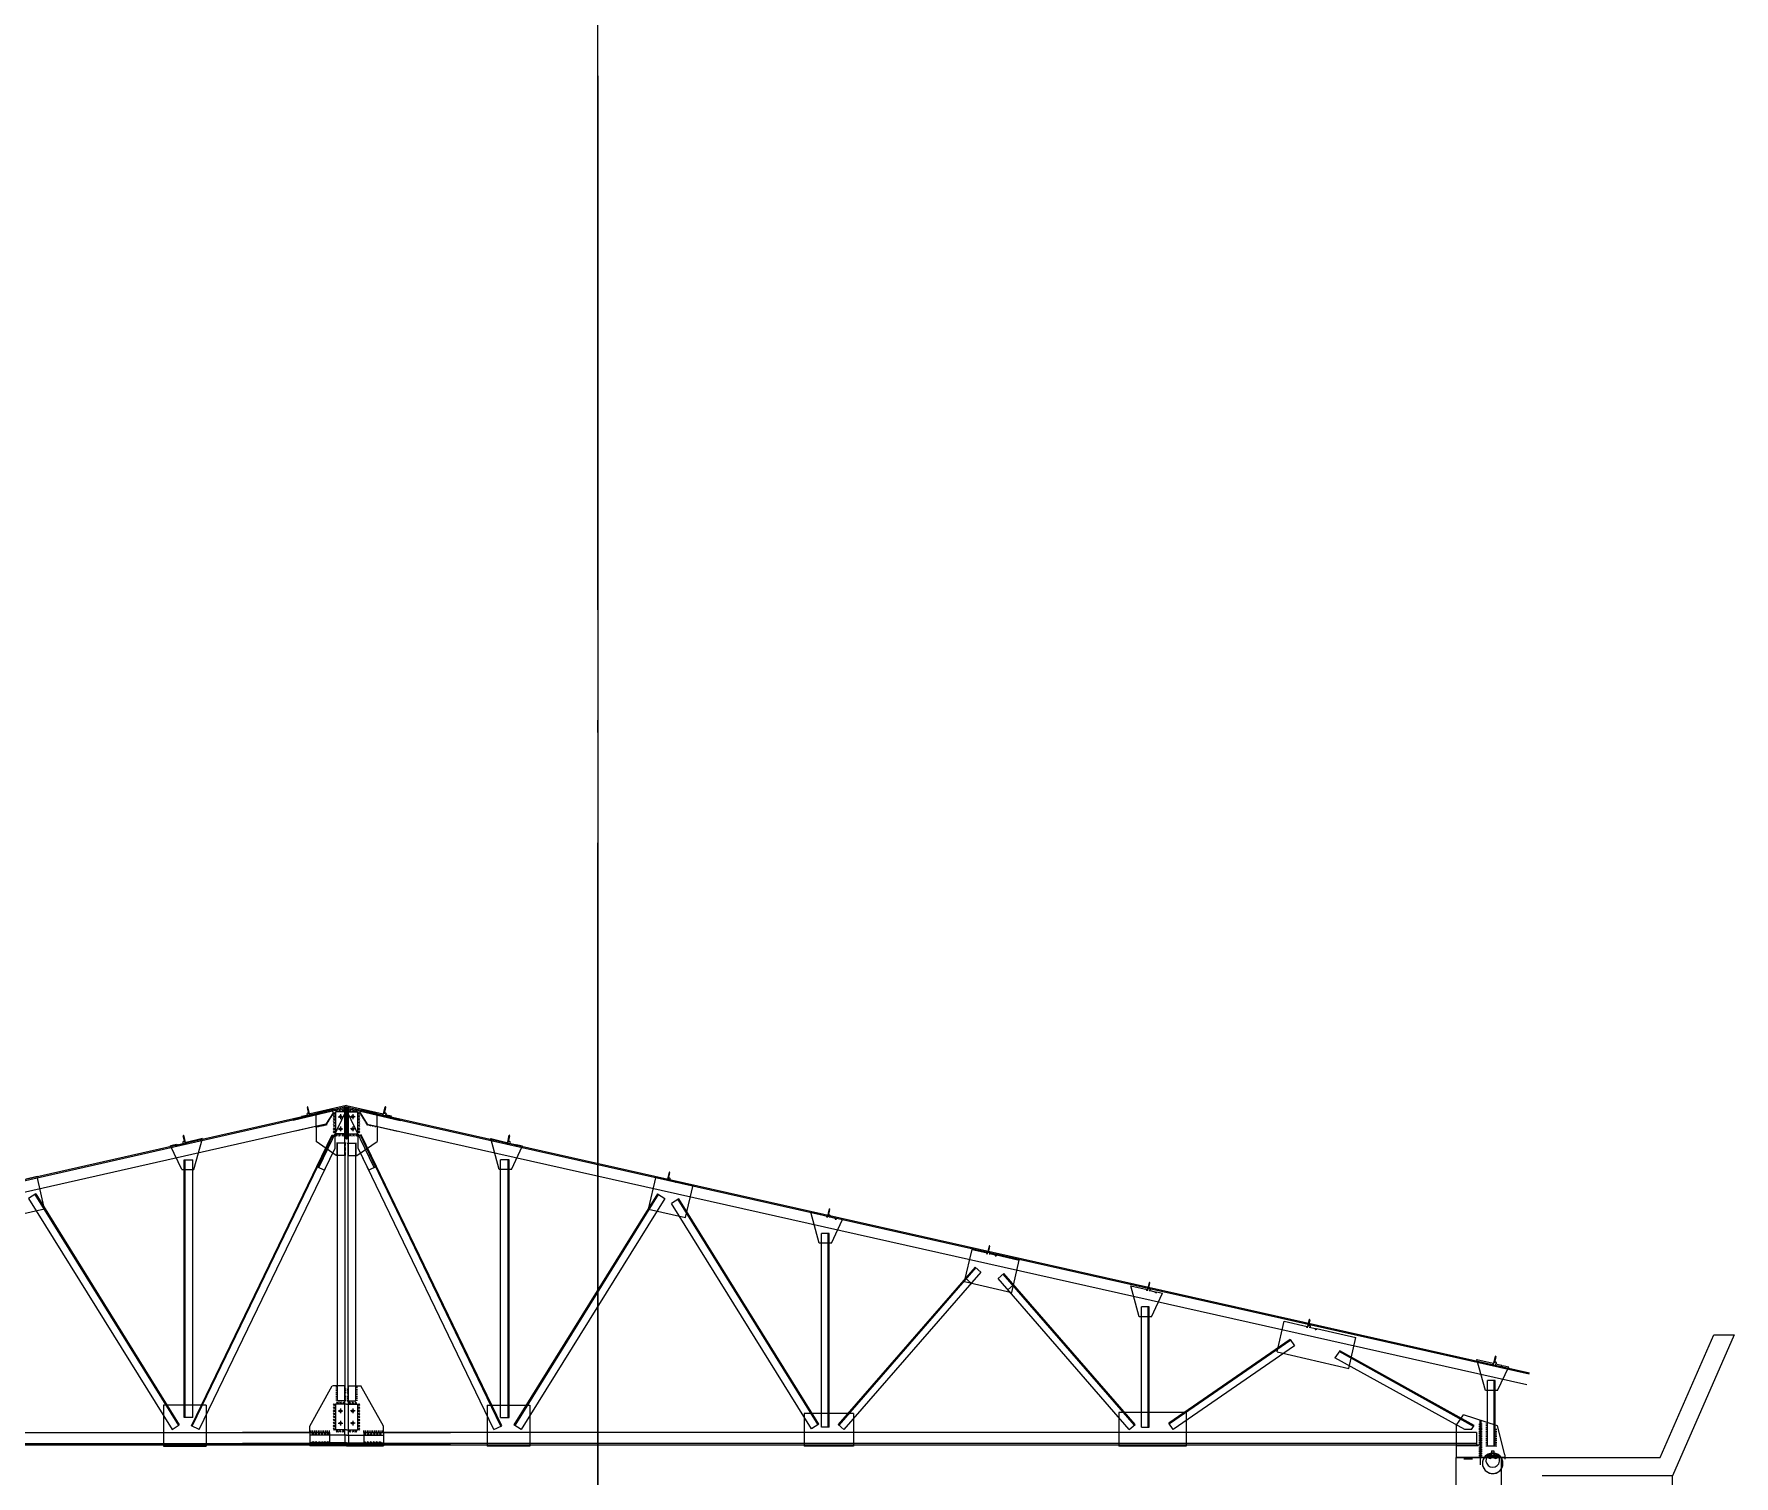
# Model space of a CAD drawing. Header units: inches. Extents: x 444671 to 463716, y 1783086 to 1794968.
# Drawn here: x 458221.87 to 458235.74, y 1787131.39 to 1787143.15 of the extents above; entities that cross this region are included whole.
import ezdxf

# ---------------------------------------------------------------- set-up
doc = ezdxf.new("R2010")
doc.units = ezdxf.units.IN
doc.header["$MEASUREMENT"] = 0
doc.linetypes.add('ACAD_ISO04W100', pattern=[30, 24, -3, 0, -3])
doc.linetypes.add('ACAD_ISO10W100', pattern=[18, 12, -3, 0, -3])
for name, color, linetype in [('Bao Be Tong', 4, 'Continuous'), ('Cong trinh', 7, 'Continuous'), ('CONGTRINH', 2, 'Continuous'), ('Tim', 1, 'ACAD_ISO04W100'), ('Tim CT', 1, 'Continuous'), ('VATLIEU', 8, 'Continuous')]:
    doc.layers.add(name, color=color, linetype=linetype)

# ---------------------------------------------------------------- blocks, each defined once
blk = doc.blocks.new('mai')
at = {"layer": 'VATLIEU', "color": 8}
for p, q in [((9850, 2861), (-63, 617)), ((9736, 2824), (-63, 606)), ((9850, 2861), (9412, 2760)), ((9736, 2824), (9414, 2750)), ((9482, 2776), (9481, 2779)), ((9484, 2783), (9535, 2795)), ((9541, 2804), (9530, 2856)), ((9532, 2859), (9535, 2860)), ((9550, 2792), (9535, 2860)), ((9850, 2871), (9553, 2803)), ((9555, 2793), (9553, 2803)), ((9601, 2702), (9601, 2793)), ((9606, 2815), (9608, 2806)), ((9614, 2817), (9616, 2808)), ((9622, 2819), (9624, 2809)), ((9624, 2365), (9850, 2832)), ((9630, 2820), (9632, 2811)), ((9637, 2822), (9640, 2813)), ((9645, 2824), (9647, 2815)), ((9653, 2826), (9655, 2816)), ((9661, 2827), (9663, 2818)), ((9669, 2829), (9671, 2820)), ((9669, 2829), (9671, 2820)), ((9676, 2831), (9679, 2822)), ((9739, 2812), (9681, 2719)), ((9739, 2812), (9681, 2720)), ((9684, 2833), (9686, 2823)), ((9692, 2834), (9694, 2825)), ((9700, 2836), (9702, 2827)), ((9708, 2838), (9710, 2829)), ((9715, 2840), (9718, 2830)), ((9715, 2774), (9722, 2770)), ((9719, 2781), (9726, 2776)), ((9723, 2841), (9725, 2832)), ((9724, 2787), (9730, 2783)), ((9728, 2794), (9735, 2790)), ((9731, 2843), (9733, 2834)), ((9732, 2801), (9739, 2797)), ((9739, 2812), (9734, 2834)), ((9739, 2812), (9734, 2834)), ((9850, 2850), (9736, 2824)), ((9757, 2799), (9741, 2815)), ((9757, 2774), (9741, 2790)), ((9742, 2799), (9757, 2814)), ((9742, 2774), (9757, 2789)), ((9776, 2822), (9760, 2838)), ((9844, 2820), (9760, 2820)), ((9760, 2820), (9760, 2640)), ((9776, 2837), (9761, 2823)), ((9781, 2780), (9819, 2780)), ((9801, 2822), (9785, 2838)), ((9801, 2837), (9786, 2823)), ((9800, 2800), (9800, 2761)), ((9826, 2822), (9810, 2838)), ((9826, 2837), (9811, 2823)), ((9843, 2822), (9827, 2838)), ((9843, 2837), (9828, 2823)), ((9835, 2600), (9835, 2867)), ((9850, 2871), (10147, 2803)), ((9850, 2861), (10288, 2760)), ((9850, 2861), (19496, 692)), ((9850, 2850), (9964, 2824)), ((10075, 2365), (9850, 2832)), ((9855, 2820), (9940, 2820)), ((9856, 2822), (9872, 2838)), ((9857, 2837), (9871, 2823)), ((9865, 2600), (9865, 2867)), ((9874, 2822), (9890, 2838)), ((9874, 2837), (9888, 2823)), ((9919, 2780), (9881, 2780)), ((9899, 2822), (9915, 2838)), ((9899, 2837), (9913, 2823)), ((9900, 2800), (9900, 2761)), ((9924, 2822), (9940, 2838)), ((9924, 2837), (9938, 2823)), ((9940, 2820), (9940, 2640)), ((9942, 2799), (9958, 2815)), ((9942, 2774), (9958, 2790)), ((9958, 2799), (9943, 2814)), ((9958, 2774), (9943, 2789)), ((9961, 2812), (9966, 2834)), ((9961, 2812), (9966, 2834)), ((9961, 2812), (10019, 2719)), ((9961, 2812), (10019, 2720)), ((9968, 2801), (9961, 2797)), ((9964, 2824), (10286, 2750)), ((9964, 2824), (19494, 682)), ((9972, 2794), (9965, 2790)), ((9969, 2843), (9967, 2834)), ((9976, 2787), (9969, 2783)), ((9976, 2841), (9974, 2832)), ((9980, 2781), (9974, 2776)), ((9985, 2774), (9978, 2770)), ((9984, 2840), (9982, 2830)), ((9992, 2838), (9990, 2829)), ((10000, 2836), (9998, 2827)), ((10008, 2834), (10006, 2825)), ((10015, 2833), (10013, 2823)), ((10023, 2831), (10021, 2822)), ((10031, 2829), (10029, 2820)), ((10031, 2829), (10029, 2820)), ((10039, 2827), (10037, 2818)), ((10047, 2826), (10045, 2816)), ((10054, 2824), (10052, 2815)), ((10062, 2822), (10060, 2813)), ((10070, 2820), (10068, 2811)), ((10078, 2819), (10076, 2809)), ((10086, 2817), (10084, 2808)), ((10093, 2815), (10091, 2806)), ((10099, 2702), (10099, 2793)), ((10144, 2793), (10147, 2803)), ((10149, 2792), (10165, 2860)), ((10158, 2804), (10170, 2856)), ((10216, 2783), (10164, 2795)), ((10168, 2859), (10165, 2860)), ((10217, 2776), (10218, 2779)), ((9681, 2719), (-63, 514)), ((9681, 2719), (9434, 2663)), ((9598, 2701), (9600, 2692)), ((9601, 2702), (9601, 2578)), ((9606, 2703), (9608, 2694)), ((9614, 2705), (9616, 2695)), ((9621, 2706), (9623, 2697)), ((9629, 2708), (9631, 2699)), ((9637, 2710), (9639, 2701)), ((9645, 2712), (9647, 2702)), ((9653, 2713), (9655, 2704)), ((9660, 2715), (9663, 2706)), ((9668, 2717), (9670, 2708)), ((9676, 2719), (9678, 2709)), ((9681, 2720), (9688, 2715)), ((9684, 2720), (9686, 2711)), ((9685, 2726), (9692, 2722)), ((9689, 2733), (9696, 2729)), ((9694, 2740), (9700, 2736)), ((9698, 2747), (9705, 2743)), ((9702, 2754), (9709, 2749)), ((9706, 2760), (9713, 2756)), ((9711, 2767), (9717, 2763)), ((9757, 2749), (9741, 2765)), ((9757, 2724), (9741, 2740)), ((9757, 2699), (9741, 2715)), ((9757, 2674), (9741, 2690)), ((9757, 2649), (9741, 2665)), ((9742, 2749), (9757, 2764)), ((9742, 2724), (9757, 2739)), ((9742, 2699), (9757, 2714)), ((9742, 2674), (9757, 2689)), ((9742, 2649), (9757, 2664)), ((9749, 2638), (9765, 2622)), ((9749, 2622), (9763, 2637)), ((9844, 2640), (9760, 2640)), ((9776, 2638), (9760, 2622)), ((9776, 2622), (9761, 2637)), ((9781, 2680), (9819, 2680)), ((9801, 2638), (9785, 2622)), ((9801, 2622), (9786, 2637)), ((9800, 2700), (9800, 2661)), ((9826, 2638), (9810, 2622)), ((9826, 2622), (9811, 2637)), ((9850, 2636), (9835, 2622)), ((9850, 2623), (9836, 2637)), ((9850, 2623), (9863, 2637)), ((9850, 2636), (9865, 2622)), ((9855, 2640), (9940, 2640)), ((9874, 2638), (9890, 2622)), ((9874, 2622), (9888, 2637)), ((9919, 2680), (9881, 2680)), ((9899, 2638), (9915, 2622)), ((9899, 2622), (9913, 2637)), ((9900, 2700), (9900, 2661)), ((9924, 2638), (9940, 2622)), ((9924, 2622), (9938, 2637)), ((9951, 2638), (9935, 2622)), ((9951, 2622), (9936, 2637)), ((9942, 2749), (9958, 2765)), ((9942, 2724), (9958, 2740)), ((9942, 2699), (9958, 2715)), ((9942, 2674), (9958, 2690)), ((9942, 2649), (9958, 2665)), ((9958, 2749), (9943, 2764)), ((9958, 2724), (9943, 2739)), ((9958, 2699), (9943, 2714)), ((9958, 2674), (9943, 2689)), ((9958, 2649), (9943, 2664)), ((9989, 2767), (9982, 2763)), ((9993, 2760), (9986, 2756)), ((9998, 2754), (9991, 2749)), ((10002, 2747), (9995, 2743)), ((10006, 2740), (9999, 2736)), ((10010, 2733), (10004, 2729)), ((10015, 2726), (10008, 2722)), ((10019, 2720), (10012, 2715)), ((10016, 2720), (10014, 2711)), ((10019, 2719), (10266, 2663)), ((10019, 2719), (19474, 595)), ((10024, 2719), (10022, 2709)), ((10031, 2717), (10029, 2708)), ((10039, 2715), (10037, 2706)), ((10047, 2713), (10045, 2704)), ((10055, 2712), (10053, 2702)), ((10063, 2710), (10061, 2701)), ((10071, 2708), (10068, 2699)), ((10078, 2706), (10076, 2697)), ((10086, 2705), (10084, 2695)), ((10094, 2703), (10092, 2694)), ((10099, 2702), (10099, 2578)), ((10102, 2701), (10100, 2692)), ((8463, 2552), (8415, 2541)), ((8505, 2348), (8415, 2541)), ((8465, 2542), (8463, 2552)), ((8470, 2544), (8470, 2547)), ((8472, 2550), (8524, 2562)), ((8530, 2572), (8518, 2624)), ((8520, 2627), (8523, 2628)), ((8539, 2559), (8523, 2628)), ((8675, 2601), (8541, 2570)), ((8543, 2560), (8541, 2570)), ((8584, 259), (9731, 2632)), ((8591, 256), (9738, 2628)), ((8605, 2348), (8675, 2601)), ((8647, 229), (9756, 2523)), ((9766, 2464), (9601, 2578)), ((9606, 2374), (9731, 2632)), ((9614, 2371), (9738, 2628)), ((9669, 2344), (9756, 2523)), ((9731, 2632), (9756, 2620)), ((9756, 2523), (9756, 2620)), ((9776, 2563), (9768, 2563)), ((9776, 2555), (9768, 2555)), ((9776, 2547), (9768, 2547)), ((9776, 2539), (9768, 2539)), ((9776, 2531), (9768, 2531)), ((9776, 2523), (9768, 2523)), ((9776, 2515), (9768, 2515)), ((9776, 2507), (9768, 2507)), ((9776, 2499), (9768, 2499)), ((9776, 2468), (9776, 2563)), ((9846, 2563), (9776, 2563)), ((9835, 2563), (9835, 2600)), ((9843, 2563), (9835, 2563)), ((9835, 2464), (9835, 2563)), ((9843, 2555), (9835, 2555)), ((9843, 2547), (9835, 2547)), ((9843, 2523), (9835, 2523)), ((9843, 2515), (9835, 2515)), ((9843, 2507), (9835, 2507)), ((9838, 463), (9838, 2563)), ((9854, 2563), (9924, 2563)), ((9857, 2563), (9865, 2563)), ((9857, 2555), (9865, 2555)), ((9857, 2547), (9865, 2547)), ((9857, 2523), (9865, 2523)), ((9857, 2515), (9865, 2515)), ((9857, 2507), (9865, 2507)), ((9862, 463), (9862, 2563)), ((9865, 2563), (9865, 2600)), ((9865, 2464), (9865, 2563)), ((9924, 2563), (9932, 2563)), ((9924, 2468), (9924, 2563)), ((9924, 2555), (9932, 2555)), ((9924, 2547), (9932, 2547)), ((9924, 2539), (9932, 2539)), ((9924, 2531), (9932, 2531)), ((9924, 2523), (9932, 2523)), ((9924, 2515), (9932, 2515)), ((9924, 2507), (9932, 2507)), ((9924, 2499), (9932, 2499)), ((9934, 2464), (10099, 2578)), ((9969, 2632), (9944, 2620)), ((9944, 2523), (9944, 2620)), ((10030, 2344), (9944, 2523)), ((11052, 229), (9944, 2523)), ((10086, 2371), (9962, 2628)), ((11108, 256), (9962, 2628)), ((10093, 2374), (9969, 2632)), ((11115, 259), (9969, 2632)), ((11025, 2601), (11158, 2570)), ((11095, 2348), (11025, 2601)), ((11156, 2560), (11158, 2570)), ((11161, 2559), (11177, 2628)), ((11170, 2572), (11182, 2624)), ((11228, 2550), (11176, 2562)), ((11180, 2627), (11177, 2628)), ((11195, 2348), (11285, 2541)), ((11229, 2544), (11230, 2547)), ((11234, 2542), (11236, 2552)), ((11236, 2552), (11285, 2541)), ((8525, 2428), (8595, 2428)), ((8525, 327), (8525, 2428)), ((8533, 327), (8533, 2428)), ((8595, 327), (8595, 2428)), ((9606, 2374), (9669, 2344)), ((9776, 2464), (9766, 2464)), ((9776, 2491), (9768, 2491)), ((9776, 2483), (9768, 2483)), ((9776, 2475), (9768, 2475)), ((9776, 2467), (9768, 2467)), ((9835, 2464), (9776, 2464)), ((9776, 463), (9776, 2464)), ((9843, 2483), (9835, 2483)), ((9843, 2475), (9835, 2475)), ((9843, 2467), (9835, 2467)), ((9857, 2483), (9865, 2483)), ((9857, 2475), (9865, 2475)), ((9857, 2467), (9865, 2467)), ((9865, 2464), (9924, 2464)), ((9924, 2491), (9932, 2491)), ((9924, 2483), (9932, 2483)), ((9924, 2475), (9932, 2475)), ((9924, 2467), (9932, 2467)), ((9924, 2464), (9934, 2464)), ((9924, 463), (9924, 2464)), ((10093, 2374), (10030, 2344)), ((11175, 2428), (11105, 2428)), ((11105, 327), (11105, 2428)), ((11167, 327), (11167, 2428)), ((11175, 327), (11175, 2428)), ((7326, 2291), (7236, 2270)), ((7387, 2027), (7326, 2291)), ((8505, 2348), (8605, 2348)), ((11195, 2348), (11095, 2348)), ((12313, 2027), (12374, 2291)), ((12374, 2291), (12463, 2270)), ((12461, 2260), (12463, 2270)), ((12466, 2259), (12482, 2328)), ((12475, 2272), (12487, 2324)), ((12533, 2250), (12481, 2262)), ((12485, 2327), (12482, 2328)), ((12534, 2244), (12535, 2247)), ((12539, 2242), (12541, 2252)), ((12541, 2252), (12676, 2221)), ((12615, 1957), (12676, 2221)), ((7315, 2150), (7255, 2113)), ((7255, 2113), (8426, 229)), ((7308, 2145), (8478, 262)), ((7315, 2150), (8485, 266)), ((12385, 2150), (11215, 266)), ((12392, 2145), (11221, 262)), ((12445, 2113), (11274, 229)), ((12385, 2150), (12445, 2113)), ((12559, 2110), (12500, 2073)), ((13695, 267), (12553, 2105)), ((13702, 271), (12559, 2110)), ((7387, 2027), (7084, 1957)), ((12313, 2027), (12615, 1957)), ((13642, 234), (12500, 2073)), ((13635, 2001), (13768, 1970)), ((13705, 1748), (13635, 2001)), ((13766, 1960), (13768, 1970)), ((13771, 1959), (13787, 2028)), ((13780, 1972), (13792, 2024)), ((13838, 1950), (13786, 1962)), ((13790, 2027), (13787, 2028)), ((13805, 1748), (13895, 1941)), ((13839, 1944), (13840, 1947)), ((13844, 1942), (13846, 1952)), ((13846, 1952), (13895, 1941)), ((13785, 1828), (13722, 1828)), ((13722, 248), (13722, 1828)), ((13777, 248), (13777, 1828)), ((13785, 248), (13785, 1828)), ((13805, 1748), (13705, 1748)), ((14890, 1435), (14951, 1698)), ((14951, 1698), (15073, 1670)), ((15071, 1660), (15073, 1670)), ((15076, 1659), (15092, 1728)), ((15085, 1672), (15097, 1724)), ((15095, 1727), (15092, 1728)), ((14976, 1554), (13859, 270)), ((14982, 1549), (13865, 265)), ((14976, 1554), (15023, 1513)), ((15143, 1650), (15091, 1662)), ((15144, 1644), (15145, 1647)), ((15149, 1642), (15151, 1652)), ((15151, 1652), (15336, 1610)), ((15275, 1346), (15336, 1610)), ((15023, 1513), (13906, 229)), ((14890, 1435), (15275, 1346)), ((14897, 1464), (14944, 1422)), ((15211, 1500), (15164, 1459)), ((16233, 229), (15164, 1459)), ((16275, 265), (15205, 1495)), ((16281, 270), (15211, 1500)), ((15290, 1409), (15242, 1368)), ((16245, 1401), (16378, 1370)), ((16315, 1148), (16245, 1401)), ((16381, 1359), (16397, 1428)), ((16390, 1372), (16402, 1424)), ((16400, 1427), (16397, 1428)), ((16376, 1360), (16378, 1370)), ((16448, 1350), (16396, 1362)), ((16415, 1148), (16505, 1341)), ((16449, 1344), (16450, 1347)), ((16454, 1342), (16456, 1352)), ((16456, 1352), (16505, 1341)), ((16415, 1148), (16315, 1148)), ((16395, 1228), (16332, 1228)), ((16332, 248), (16332, 1228)), ((16387, 248), (16387, 1228)), ((16395, 248), (16395, 1228)), ((17439, 862), (17496, 1113)), ((17496, 1113), (17683, 1070)), ((17686, 1059), (17702, 1128)), ((17695, 1072), (17707, 1124)), ((17705, 1127), (17702, 1128)), ((17681, 1060), (17683, 1070)), ((17753, 1050), (17701, 1062)), ((17754, 1044), (17755, 1047)), ((17759, 1042), (17761, 1052)), ((17761, 1052), (18081, 979)), ((18023, 727), (18081, 979)), ((17545, 963), (16555, 281)), ((17550, 957), (16560, 274)), ((17581, 912), (16591, 229)), ((17439, 862), (18023, 727)), ((17545, 963), (17581, 912)), ((17949, 871), (17909, 813)), ((19041, 254), (17945, 864)), ((19046, 261), (17949, 871)), ((18969, 229), (17909, 813)), ((19067, 801), (19201, 770)), ((19137, 548), (19067, 801)), ((19199, 760), (19201, 770)), ((19204, 759), (19219, 828)), ((19213, 772), (19225, 824)), ((19223, 827), (19219, 828)), ((19271, 750), (19219, 762)), ((19237, 548), (19328, 741)), ((19272, 744), (19273, 747)), ((19277, 742), (19279, 752)), ((19279, 752), (19328, 741)), ((9550, 255), (9733, 584)), ((9776, 584), (9734, 584)), ((9776, 573), (9761, 573)), ((9776, 558), (9761, 558)), ((9776, 463), (9776, 584)), ((9835, 584), (9776, 584)), ((9846, 558), (9831, 558)), ((9835, 463), (9835, 584)), ((9854, 558), (9869, 558)), ((9865, 463), (9865, 584)), ((9865, 584), (9924, 584)), ((9924, 584), (9966, 584)), ((9924, 463), (9924, 584)), ((9924, 573), (9939, 573)), ((9924, 558), (9939, 558)), ((10150, 255), (9967, 584)), ((19154, 92), (19154, 628)), ((19217, 628), (19154, 628)), ((19209, 92), (19209, 628)), ((19217, 92), (19217, 628)), ((8704, 427), (8357, 427)), ((8357, 427), (8357, 94)), ((8704, 427), (8704, 94)), ((9757, 423), (9741, 439)), ((9742, 424), (9757, 438)), ((9760, 435), (9760, 225)), ((9850, 435), (9760, 435)), ((9776, 543), (9761, 543)), ((9776, 528), (9761, 528)), ((9776, 513), (9761, 513)), ((9776, 498), (9761, 498)), ((9776, 483), (9761, 483)), ((9776, 468), (9761, 468)), ((9783, 454), (9767, 438)), ((9783, 439), (9768, 453)), ((9835, 463), (9776, 463)), ((9808, 454), (9792, 438)), ((9808, 439), (9793, 453)), ((9833, 454), (9817, 438)), ((9833, 439), (9818, 453)), ((9846, 543), (9831, 543)), ((9846, 528), (9831, 528)), ((9846, 498), (9831, 498)), ((9846, 483), (9831, 483)), ((9846, 468), (9831, 468)), ((9835, 435), (9835, 463)), ((9846, 463), (9835, 463)), ((9835, 225), (9835, 435)), ((9850, 435), (9940, 435)), ((9854, 543), (9869, 543)), ((9854, 528), (9869, 528)), ((9854, 498), (9869, 498)), ((9854, 483), (9869, 483)), ((9854, 468), (9869, 468)), ((9854, 463), (9865, 463)), ((9865, 463), (9924, 463)), ((9865, 435), (9865, 463)), ((9865, 225), (9865, 435)), ((9867, 454), (9883, 438)), ((9867, 439), (9882, 453)), ((9892, 454), (9908, 438)), ((9892, 439), (9907, 453)), ((9917, 454), (9933, 438)), ((9917, 439), (9932, 453)), ((9924, 543), (9939, 543)), ((9924, 528), (9939, 528)), ((9924, 513), (9939, 513)), ((9924, 498), (9939, 498)), ((9924, 483), (9939, 483)), ((9924, 468), (9939, 468)), ((9940, 435), (9940, 225)), ((9942, 423), (9958, 439)), ((9958, 424), (9943, 438)), ((10996, 427), (11343, 427)), ((10996, 427), (10996, 94)), ((11343, 427), (11343, 94)), ((19237, 548), (19137, 548)), ((8595, 327), (8525, 327)), ((9757, 398), (9741, 414)), ((9757, 373), (9741, 389)), ((9757, 348), (9741, 364)), ((9757, 323), (9741, 339)), ((9757, 298), (9741, 314)), ((9757, 273), (9741, 289)), ((9742, 399), (9757, 413)), ((9742, 374), (9757, 388)), ((9742, 349), (9757, 363)), ((9742, 324), (9757, 338)), ((9742, 299), (9757, 313)), ((9742, 274), (9757, 288)), ((9781, 380), (9819, 380)), ((9781, 280), (9819, 280)), ((9800, 399), (9800, 361)), ((9800, 299), (9800, 261)), ((9919, 380), (9881, 380)), ((9919, 280), (9881, 280)), ((9900, 399), (9900, 361)), ((9900, 299), (9900, 261)), ((9942, 398), (9958, 414)), ((9942, 373), (9958, 389)), ((9942, 348), (9958, 364)), ((9942, 323), (9958, 339)), ((9942, 298), (9958, 314)), ((9942, 273), (9958, 289)), ((9958, 399), (9943, 413)), ((9958, 374), (9943, 388)), ((9958, 349), (9943, 363)), ((9958, 324), (9943, 338)), ((9958, 299), (9943, 313)), ((9958, 274), (9943, 288)), ((11105, 327), (11175, 327)), ((13582, 359), (13582, 94)), ((13985, 359), (13582, 359)), ((13985, 359), (13985, 94)), ((16698, 368), (16148, 368)), ((16148, 368), (16148, 94)), ((16591, 229), (16555, 281)), ((16698, 368), (16698, 94)), ((18900, 261), (18960, 348)), ((19237, 258), (18960, 348)), ((19093, 303), (19093, 0)), ((19101, 301), (19101, 0)), ((-194, 204), (9709, 204)), ((8426, 229), (8485, 266)), ((8647, 229), (8584, 259)), ((9710, 204), (9002, 204)), ((9550, 205), (9550, 255)), ((9550, 205), (9550, 183)), ((9850, 183), (9550, 183)), ((9550, 183), (9550, 113)), ((9560, 205), (9560, 220)), ((9567, 185), (9583, 201)), ((9582, 185), (9567, 200)), ((9575, 205), (9575, 220)), ((9590, 205), (9590, 220)), ((9592, 185), (9608, 201)), ((9592, 185), (9608, 201)), ((9607, 185), (9592, 200)), ((9607, 185), (9592, 200)), ((9605, 205), (9605, 220)), ((9617, 185), (9633, 201)), ((9632, 185), (9617, 200)), ((9620, 205), (9620, 220)), ((9635, 205), (9635, 220)), ((9642, 185), (9658, 201)), ((9657, 185), (9642, 200)), ((9650, 205), (9650, 220)), ((9665, 205), (9665, 220)), ((9667, 185), (9683, 201)), ((9682, 185), (9667, 200)), ((9680, 205), (9680, 220)), ((9692, 185), (9708, 201)), ((9707, 185), (9692, 200)), ((9695, 205), (9695, 220)), ((9710, 205), (9710, 220)), ((9710, 205), (9710, 183)), ((9710, 176), (9710, 119)), ((9757, 248), (9741, 264)), ((9757, 223), (9741, 239)), ((9742, 249), (9757, 263)), ((9742, 224), (9757, 238)), ((9850, 225), (9760, 225)), ((9781, 222), (9765, 206)), ((9781, 207), (9766, 221)), ((9801, 222), (9785, 206)), ((9806, 207), (9791, 221)), ((9831, 222), (9815, 206)), ((9831, 207), (9816, 221)), ((9835, 183), (9835, 225)), ((9835, 183), (9835, 105)), ((9850, 225), (9940, 225)), ((9850, 183), (10150, 183)), ((9865, 183), (9865, 225)), ((9865, 183), (9865, 105)), ((9868, 222), (9884, 206)), ((9869, 207), (9883, 221)), ((9894, 207), (9908, 221)), ((9899, 222), (9915, 206)), ((9918, 222), (9934, 206)), ((9919, 207), (9933, 221)), ((9942, 248), (9958, 264)), ((9942, 223), (9958, 239)), ((9958, 249), (9943, 263)), ((9958, 224), (9943, 238)), ((9990, 205), (9990, 220)), ((9990, 205), (9990, 183)), ((9990, 204), (10697, 204)), ((19065, 204), (9990, 204)), ((9990, 176), (9990, 119)), ((10008, 185), (9992, 201)), ((9993, 185), (10007, 200)), ((10005, 205), (10005, 220)), ((10033, 185), (10017, 201)), ((10018, 185), (10032, 200)), ((10020, 205), (10020, 220)), ((10035, 205), (10035, 220)), ((10058, 185), (10042, 201)), ((10043, 185), (10057, 200)), ((10050, 205), (10050, 220)), ((10065, 205), (10065, 220)), ((10083, 185), (10067, 201)), ((10068, 185), (10082, 200)), ((10080, 205), (10080, 220)), ((10108, 185), (10092, 201)), ((10108, 185), (10092, 201)), ((10093, 185), (10107, 200)), ((10093, 185), (10107, 200)), ((10095, 205), (10095, 220)), ((10110, 205), (10110, 220)), ((10133, 185), (10117, 201)), ((10118, 185), (10132, 200)), ((10125, 205), (10125, 220)), ((10140, 205), (10140, 220)), ((10150, 205), (10150, 255)), ((10150, 205), (10150, 183)), ((10150, 183), (10150, 113)), ((11052, 229), (11115, 259)), ((11274, 229), (11215, 266)), ((13702, 271), (13642, 234)), ((13785, 248), (13722, 248)), ((13906, 229), (13859, 270)), ((16233, 229), (16281, 270)), ((16332, 248), (16395, 248)), ((18900, 261), (18900, 0)), ((19024, 229), (18969, 229)), ((19024, 229), (19046, 261)), ((19065, 204), (19065, 104)), ((19083, 271), (19093, 271)), ((19083, 256), (19093, 256)), ((19083, 241), (19093, 241)), ((19083, 228), (19093, 228)), ((19083, 213), (19093, 213)), ((19083, 198), (19093, 198)), ((19083, 183), (19093, 183)), ((19083, 168), (19093, 168)), ((19083, 153), (19093, 153)), ((19097, -59), (19097, 276)), ((19111, 271), (19101, 271)), ((19111, 256), (19101, 256)), ((19111, 241), (19101, 241)), ((19111, 228), (19101, 228)), ((19111, 213), (19101, 213)), ((19111, 198), (19101, 198)), ((19111, 183), (19101, 183)), ((19111, 168), (19101, 168)), ((19111, 153), (19101, 153)), ((19152, 273), (19142, 273)), ((19152, 258), (19142, 258)), ((19152, 243), (19142, 243)), ((19152, 228), (19142, 228)), ((19152, 213), (19142, 213)), ((19152, 198), (19142, 198)), ((19152, 183), (19142, 183)), ((19152, 168), (19142, 168)), ((19152, 153), (19142, 153)), ((19230, 228), (19220, 228)), ((19230, 213), (19220, 213)), ((19230, 198), (19220, 198)), ((19230, 183), (19220, 183)), ((19230, 168), (19220, 168)), ((19230, 153), (19220, 153)), ((19297, 23), (19237, 258)), ((-194, 114), (9850, 114)), ((9850, 104), (-194, 104)), ((-100, 104), (19062, 104)), ((8357, 94), (8704, 94)), ((9850, 114), (9002, 114)), ((9850, 121), (9550, 121)), ((9550, 105), (9550, 95)), ((9835, 95), (9550, 95)), ((9559, 95), (9559, 105)), ((9567, 114), (9583, 130)), ((9582, 114), (9567, 129)), ((9574, 95), (9574, 105)), ((9589, 95), (9589, 105)), ((9592, 114), (9608, 130)), ((9607, 114), (9592, 129)), ((9604, 95), (9604, 105)), ((9617, 114), (9633, 130)), ((9632, 114), (9617, 129)), ((9619, 95), (9619, 105)), ((9634, 95), (9634, 105)), ((9642, 114), (9658, 130)), ((9657, 114), (9642, 129)), ((9649, 95), (9649, 105)), ((9664, 95), (9664, 105)), ((9667, 114), (9683, 130)), ((9682, 114), (9667, 129)), ((9679, 95), (9679, 105)), ((9692, 114), (9708, 130)), ((9707, 114), (9692, 129)), ((9694, 95), (9694, 105)), ((9709, 95), (9709, 105)), ((9710, 113), (9710, 95)), ((9724, 95), (9724, 105)), ((9739, 95), (9739, 105)), ((9754, 95), (9754, 105)), ((9769, 95), (9769, 105)), ((9784, 95), (9784, 105)), ((9799, 95), (9799, 105)), ((9814, 95), (9814, 105)), ((9829, 95), (9829, 105)), ((9850, 95), (9835, 95)), ((9850, 121), (10150, 121)), ((9850, 114), (10697, 114)), ((19065, 114), (9850, 114)), ((9850, 104), (18900, 104)), ((9850, 95), (9865, 95)), ((9865, 95), (10150, 95)), ((9871, 95), (9871, 105)), ((9886, 95), (9886, 105)), ((9901, 95), (9901, 105)), ((9916, 95), (9916, 105)), ((9931, 95), (9931, 105)), ((9946, 95), (9946, 105)), ((9961, 95), (9961, 105)), ((9976, 95), (9976, 105)), ((9990, 113), (9990, 95)), ((9991, 95), (9991, 105)), ((10008, 114), (9992, 130)), ((9993, 114), (10007, 129)), ((10006, 95), (10006, 105)), ((10033, 114), (10017, 130)), ((10018, 114), (10032, 129)), ((10021, 95), (10021, 105)), ((10036, 95), (10036, 105)), ((10058, 114), (10042, 130)), ((10043, 114), (10057, 129)), ((10051, 95), (10051, 105)), ((10066, 95), (10066, 105)), ((10083, 114), (10067, 130)), ((10068, 114), (10082, 129)), ((10081, 95), (10081, 105)), ((10108, 114), (10092, 130)), ((10093, 114), (10107, 129)), ((10096, 95), (10096, 105)), ((10111, 95), (10111, 105)), ((10133, 114), (10117, 130)), ((10118, 114), (10132, 129)), ((10126, 95), (10126, 105)), ((10141, 95), (10141, 105)), ((10150, 105), (10150, 95)), ((11343, 94), (10996, 94)), ((13985, 94), (13582, 94)), ((16698, 94), (16148, 94)), ((18897, 105), (18897, 97)), ((18897, 97), (19080, 97)), ((19297, 0), (18900, 0)), ((18908, 97), (18908, 105)), ((18923, 97), (18923, 105)), ((18938, 97), (18938, 105)), ((18953, 97), (18953, 105)), ((18968, 97), (18968, 105)), ((18977, 0), (18977, -12)), ((18983, 97), (18983, 105)), ((18998, 97), (18998, 105)), ((19013, 97), (19013, 105)), ((19028, 97), (19028, 105)), ((19043, 97), (19043, 105)), ((19058, 97), (19058, 105)), ((19070, 105), (19080, 105)), ((19080, 97), (19080, 105)), ((19083, 138), (19093, 138)), ((19083, 123), (19093, 123)), ((19083, 108), (19093, 108)), ((19083, 78), (19093, 78)), ((19083, 63), (19093, 63)), ((19083, 48), (19093, 48)), ((19083, 33), (19093, 33)), ((19083, 18), (19093, 18)), ((19083, 3), (19093, 3)), ((19111, 138), (19101, 138)), ((19111, 123), (19101, 123)), ((19111, 108), (19101, 108)), ((19111, 93), (19101, 93)), ((19111, 78), (19101, 78)), ((19111, 63), (19101, 63)), ((19111, 48), (19101, 48)), ((19111, 33), (19101, 33)), ((19111, 18), (19101, 18)), ((19111, 3), (19101, 3)), ((19152, 138), (19142, 138)), ((19152, 123), (19142, 123)), ((19152, 108), (19142, 108)), ((19152, 93), (19142, 93)), ((19244, 8), (19151, 8)), ((19151, 8), (19151, 0)), ((19217, 92), (19154, 92)), ((19167, 31), (19167, 16)), ((19182, 16), (19182, 31)), ((19187, 56), (19187, 36)), ((19187, 56), (19207, 56)), ((19187, 36), (19207, 36)), ((19207, 56), (19207, 36)), ((19213, 16), (19213, 31)), ((19230, 138), (19220, 138)), ((19230, 123), (19220, 123)), ((19230, 108), (19220, 108)), ((19230, 93), (19220, 93)), ((19227, 31), (19227, 16)), ((19244, 8), (19244, 0)), ((19297, 23), (19297, -12))]:
    blk.add_line(p, q, dxfattribs=at)
at = {"layer": 'VATLIEU', "color": 8, "elevation": 0}
for points in [[(9850, 2600), (9844, 2600), (9844, 2855), (9850, 2855)], [(9850, 2600), (9855, 2600), (9855, 2855), (9850, 2855)], [(19032, -12), (18962, -12)]]:
    blk.add_lwpolyline(points, dxfattribs=at)
blk.add_lwpolyline([(19234, 8), (19159, 8), (19159, 16), (19234, 16)], close=True, dxfattribs=at)
at = {"layer": 'VATLIEU', "color": 8}
for centre in [(9800, 2780), (9900, 2780), (9800, 2680), (9900, 2680), (9800, 380), (9800, 280), (9900, 380), (9900, 280)]:
    blk.add_circle(centre, 8.7, dxfattribs=at)
for centre, radius, start, end in [((9484, 2780), 2.7, 102.9465, 192.9465), ((9532, 2857), 2.7, 102.9465, 192.9465), ((9534, 2802), 8, 282.9465, 12.9465), ((10166, 2802), 8, 167.0535, 257.0535), ((10168, 2857), 2.7, 347.0535, 77.0535), ((10216, 2780), 2.7, 347.0535, 77.0535), ((8472, 2547), 2.7, 102.9465, 192.9465), ((8520, 2624), 2.7, 102.9465, 192.9465), ((8522, 2570), 8, 282.9465, 12.9465), ((11178, 2570), 8, 167.0535, 257.0535), ((11179, 2624), 2.7, 347.0535, 77.0535), ((11227, 2547), 2.7, 347.0535, 77.0535), ((12483, 2270), 8, 167.0535, 257.0535), ((12484, 2324), 2.7, 347.0535, 77.0535), ((12532, 2247), 2.7, 347.0535, 77.0535), ((13788, 1970), 8, 167.0535, 257.0535), ((13789, 2024), 2.7, 347.0535, 77.0535), ((13837, 1947), 2.7, 347.0535, 77.0535), ((15093, 1670), 8, 167.0535, 257.0535), ((15094, 1724), 2.7, 347.0535, 77.0535), ((15142, 1647), 2.7, 347.0535, 77.0535), ((16399, 1424), 2.7, 347.0535, 77.0535), ((16398, 1370), 8, 167.0535, 257.0535), ((16447, 1347), 2.7, 347.0535, 77.0535), ((17704, 1124), 2.7, 347.0535, 77.0535), ((17703, 1070), 8, 167.0535, 257.0535), ((17752, 1047), 2.7, 347.0535, 77.0535), ((19220, 770), 8, 167.0535, 257.0535), ((19222, 824), 2.7, 347.0535, 77.0535), ((19270, 747), 2.7, 347.0535, 77.0535), ((19197, -47), 83.7, 96.8649, 111.0135), ((19175, 13), 19.7, 68.1558, 112.4368), ((19197, -23), 55.9, 74.1771, 105.6929), ((19197, -47), 83.7, 68.9865, 83.1351), ((19220, 13), 19.7, 67.5632, 111.8442)]:
    blk.add_arc(centre, radius, start, end, dxfattribs=at)
blk = doc.blocks.new('nm')
at = {"layer": 'Bao Be Tong', "color": 30}
for p, q in [((8.663, 26.187), (9.099, 27.189)), ((9.265, 27.189), (8.763, 26.037)), ((9.099, 27.189), (9.265, 27.189)), ((7.37, 20.449), (7.37, 26.187)), ((7.37, 26.187), (8.663, 26.187)), ((8.763, 26.037), (7.7, 26.037))]:
    blk.add_line(p, q, dxfattribs=at)
at = {"layer": 'Bao Be Tong'}
for p, q in [((7, 19.849), (7, 26.187)), ((7, 26.187), (7.37, 26.187))]:
    blk.add_line(p, q, dxfattribs=at)
at = {"layer": 'Cong trinh', "color": 2}
blk.add_line((8.763, 25.787), (8.763, 26.037), dxfattribs=at)
at = {"layer": 'Tim CT', "color": 1, "linetype": 'ACAD_ISO10W100', "ltscale": 150}
blk.add_line((0, 37.455), (0, -19.703), dxfattribs=at)
at = {"layer": 'VATLIEU', "xscale": 0.001000000047497451, "yscale": 0.0009999999310821295, "zscale": 0.001}
blk.add_blockref('mai', (-11.9, 26.187), dxfattribs=at)

msp = doc.modelspace()

# ---------------------------------------------------------------- linework, layer by layer
at = {"layer": 'Tim', "ltscale": 0.3}
msp.add_lwpolyline([(458226.4703, 1787038.3548), (458226.4703, 1787884.1729)], dxfattribs=at)

# ---------------------------------------------------------------- block references
at = {"layer": 'CONGTRINH'}
msp.add_blockref('nm', (458226.4703, 1787105.3548), dxfattribs=at)

doc.saveas('drawing.dxf')
